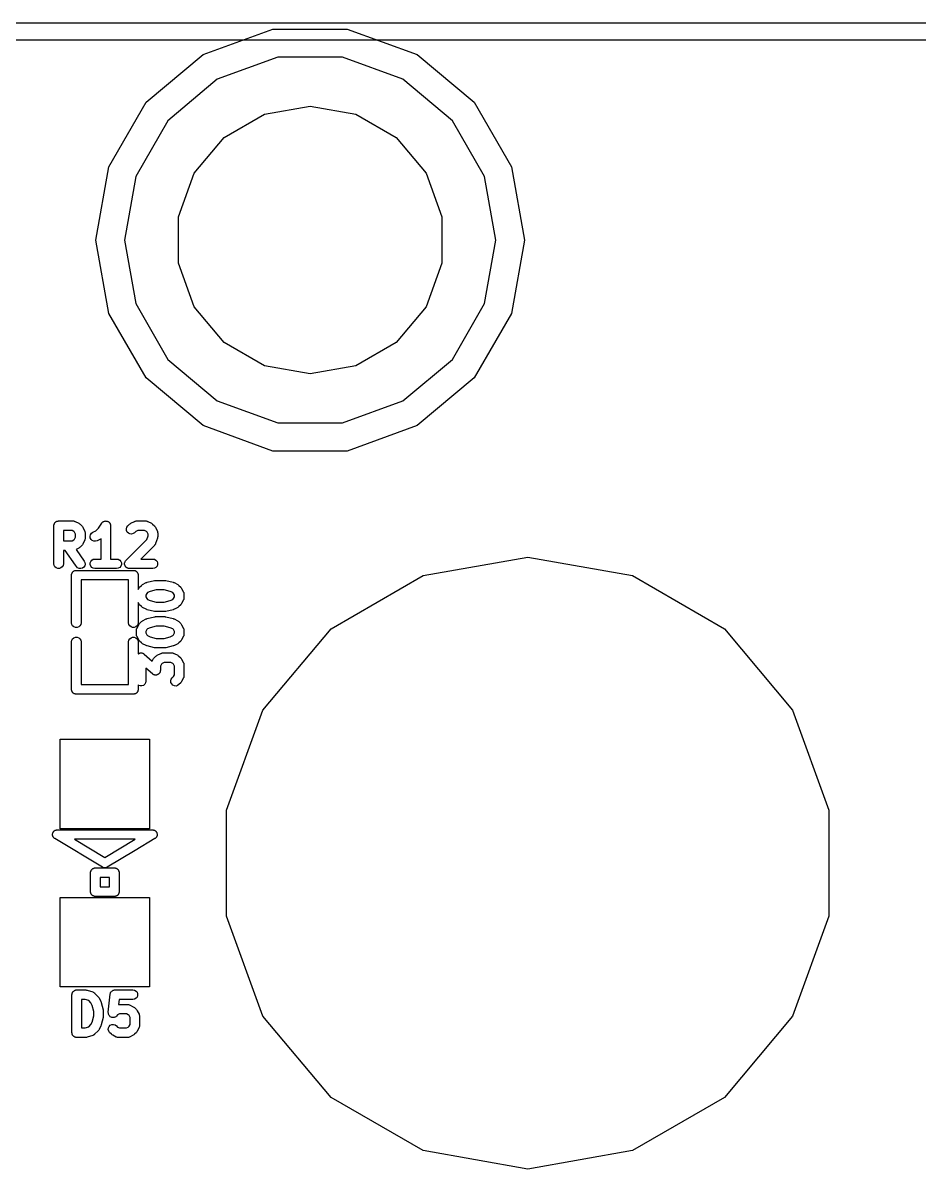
# Model space of a CAD drawing. Extents: x 51 to 137, y -158 to -25.
# Drawn here: x 62.93 to 74.89, y -40.57 to -25.29 of the extents above; entities that cross this region are included whole.
import ezdxf

# ---------------------------------------------------------------- set-up
doc = ezdxf.new("R2010")
doc.units = 0
doc.header["$MEASUREMENT"] = 0
doc.layers.add('BLACK', color=7, linetype='CONTINUOUS')

msp = doc.modelspace()

# ---------------------------------------------------------------- linework, layer by layer
at = {"layer": 'Black'}
for p, q in [((53.5813, -25.2857), (133.619, -25.2857)), ((65.3351, -25.7066), (66.2677, -25.3672)), ((66.2677, -25.3672), (67.2601, -25.3672)), ((67.2601, -25.3672), (68.1927, -25.7066)), ((133.609, -25.5143), (53.5863, -25.5143)), ((64.5749, -26.3445), (65.3351, -25.7066)), ((66.3339, -25.7424), (65.5256, -26.0366)), ((67.1939, -25.7424), (66.3339, -25.7424)), ((68.0022, -26.0366), (67.1939, -25.7424)), ((68.1927, -25.7066), (68.9529, -26.3445)), ((65.5256, -26.0366), (64.8668, -26.5894)), ((68.661, -26.5894), (68.0022, -26.0366)), ((64.0787, -27.204), (64.5749, -26.3445)), ((66.1535, -26.5041), (66.7639, -26.3965)), ((66.7639, -26.3965), (67.3743, -26.5041)), ((68.9529, -26.3445), (69.4491, -27.204)), ((64.8668, -26.5894), (64.4368, -27.3343)), ((65.6167, -26.8141), (66.1535, -26.5041)), ((67.3743, -26.5041), (67.9111, -26.8141)), ((69.091, -27.3343), (68.661, -26.5894)), ((65.2182, -27.2889), (65.6167, -26.8141)), ((67.9111, -26.8141), (68.3096, -27.2889)), ((63.9064, -28.1813), (64.0787, -27.204)), ((69.4491, -27.204), (69.6214, -28.1813)), ((64.4368, -27.3343), (64.2874, -28.1813)), ((65.0062, -27.8714), (65.2182, -27.2889)), ((68.3096, -27.2889), (68.5216, -27.8714)), ((69.2404, -28.1813), (69.091, -27.3343)), ((65.0062, -28.4912), (65.0062, -27.8714)), ((68.5216, -27.8714), (68.5216, -28.4912)), ((64.0787, -29.1586), (63.9064, -28.1813)), ((64.2874, -28.1813), (64.4368, -29.0283)), ((69.091, -29.0283), (69.2404, -28.1813)), ((69.6214, -28.1813), (69.4491, -29.1586)), ((65.2182, -29.0737), (65.0062, -28.4912)), ((68.5216, -28.4912), (68.3096, -29.0737)), ((64.4368, -29.0283), (64.8668, -29.7732)), ((68.661, -29.7732), (69.091, -29.0283)), ((64.5749, -30.0181), (64.0787, -29.1586)), ((65.6167, -29.5485), (65.2182, -29.0737)), ((68.3096, -29.0737), (67.9111, -29.5485)), ((69.4491, -29.1586), (69.2404, -29.5201)), ((66.1535, -29.8585), (65.6167, -29.5485)), ((67.9111, -29.5485), (67.3743, -29.8585)), ((69.2404, -29.5201), (68.9529, -30.0181)), ((64.8668, -29.7732), (65.5256, -30.326)), ((68.0022, -30.326), (68.661, -29.7732)), ((66.7639, -29.9661), (66.1535, -29.8585)), ((67.3743, -29.8585), (66.7639, -29.9661)), ((65.3351, -30.656), (64.5749, -30.0181)), ((68.9529, -30.0181), (68.1927, -30.656)), ((65.5256, -30.326), (66.3339, -30.6202)), ((67.1939, -30.6202), (68.0022, -30.326)), ((66.2677, -30.9954), (65.3351, -30.656)), ((66.3339, -30.6202), (67.1939, -30.6202)), ((68.1927, -30.656), (67.2601, -30.9954)), ((67.2601, -30.9954), (66.2677, -30.9954)), ((63.3646, -31.9456), (63.3681, -31.9414)), ((63.3681, -31.9414), (63.3729, -31.9386)), ((63.3729, -31.9386), (63.3772, -31.935)), ((63.3772, -31.935), (63.3824, -31.9331)), ((63.3824, -31.9331), (63.3872, -31.9303)), ((63.3872, -31.9303), (63.3927, -31.9294)), ((63.3927, -31.9294), (63.3979, -31.9275)), ((63.3979, -31.9275), (63.4035, -31.9275)), ((63.4035, -31.9275), (63.4089, -31.9265)), ((63.4089, -31.9265), (63.6025, -31.9265)), ((63.6025, -31.9265), (63.6061, -31.9271)), ((63.6061, -31.9271), (63.6097, -31.9269)), ((63.6097, -31.9269), (63.6169, -31.929)), ((63.6169, -31.929), (63.6242, -31.9303)), ((63.6242, -31.9303), (63.6274, -31.9322)), ((63.6274, -31.9322), (63.6309, -31.9332)), ((63.6309, -31.9332), (63.6792, -31.9574)), ((63.9951, -31.9443), (64.0003, -31.9388)), ((64.0003, -31.9388), (64.0034, -31.9373)), ((64.0034, -31.9373), (64.0061, -31.935)), ((64.0061, -31.935), (64.0133, -31.9324)), ((64.0133, -31.9324), (64.0201, -31.9291)), ((64.0201, -31.9291), (64.0236, -31.9287)), ((64.0236, -31.9287), (64.0269, -31.9275)), ((64.0269, -31.9275), (64.0344, -31.9275)), ((64.0344, -31.9275), (64.042, -31.9266)), ((64.042, -31.9266), (64.0454, -31.9275)), ((64.0454, -31.9275), (64.0489, -31.9275)), ((64.0489, -31.9275), (64.056, -31.9301)), ((64.056, -31.9301), (64.0634, -31.9319)), ((64.0634, -31.9319), (64.0663, -31.9338)), ((64.0663, -31.9338), (64.0696, -31.935)), ((64.0696, -31.935), (64.0755, -31.9399)), ((64.0755, -31.9399), (64.0818, -31.9441)), ((64.3724, -31.9574), (64.4207, -31.9332)), ((64.4207, -31.9332), (64.4242, -31.9322)), ((64.4242, -31.9322), (64.4274, -31.9303)), ((64.4274, -31.9303), (64.4347, -31.929)), ((64.4347, -31.929), (64.4419, -31.9269)), ((64.4419, -31.9269), (64.4455, -31.9271)), ((64.4455, -31.9271), (64.4491, -31.9265)), ((64.4491, -31.9265), (64.5701, -31.9265)), ((64.5701, -31.9265), (64.5737, -31.9271)), ((64.5737, -31.9271), (64.5773, -31.9269)), ((64.5773, -31.9269), (64.5845, -31.929)), ((64.5845, -31.929), (64.5918, -31.9303)), ((64.5918, -31.9303), (64.595, -31.9322)), ((64.595, -31.9322), (64.5985, -31.9332)), ((64.5985, -31.9332), (64.6469, -31.9574)), ((63.3454, -31.99), (63.3464, -31.9845)), ((63.3454, -32.498), (63.3454, -31.99)), ((63.3464, -31.979), (63.3483, -31.9738)), ((63.3464, -31.9845), (63.3464, -31.979)), ((63.3483, -31.9738), (63.3493, -31.9683)), ((63.3493, -31.9683), (63.352, -31.9635)), ((63.352, -31.9635), (63.3539, -31.9583)), ((63.3539, -31.9583), (63.3575, -31.954)), ((63.3575, -31.954), (63.3603, -31.9492)), ((63.3603, -31.9492), (63.3646, -31.9456)), ((63.4724, -32.0535), (63.4724, -32.1926)), ((63.5875, -32.0535), (63.4724, -32.0535)), ((63.6132, -32.0664), (63.5875, -32.0535)), ((63.6228, -32.076), (63.6132, -32.0664)), ((63.6357, -32.1018), (63.6228, -32.076)), ((63.6792, -31.9574), (63.6874, -31.9635)), ((63.6874, -31.9635), (63.6957, -31.9693)), ((63.6957, -31.9693), (63.7199, -31.9935)), ((63.7199, -31.9935), (63.7258, -32.0018)), ((63.7258, -32.0018), (63.7318, -32.01)), ((63.7318, -32.01), (63.756, -32.0584)), ((63.756, -32.0584), (63.7571, -32.0619)), ((63.7571, -32.0619), (63.7589, -32.0651)), ((63.7589, -32.0651), (63.7602, -32.0724)), ((63.7602, -32.0724), (63.7623, -32.0795)), ((63.7623, -32.0795), (63.7621, -32.0832)), ((63.7621, -32.0832), (63.7627, -32.0868)), ((63.7627, -32.0868), (63.7627, -32.1593)), ((63.8345, -32.1099), (63.8466, -32.0915)), ((63.8466, -32.0915), (63.8644, -32.0784)), ((63.8644, -32.0784), (63.9035, -32.0588)), ((63.9035, -32.0588), (63.9402, -32.0221)), ((63.9402, -32.0221), (63.9851, -31.9548)), ((63.9851, -31.9548), (63.9875, -31.9522)), ((63.9875, -31.9522), (63.9893, -31.9492)), ((63.9893, -31.9492), (63.9951, -31.9443)), ((64.0818, -31.9441), (64.0838, -31.9469)), ((64.0838, -31.9469), (64.0865, -31.9492)), ((64.0865, -31.9492), (64.0903, -31.9558)), ((64.0903, -31.9558), (64.0948, -31.9619)), ((64.0948, -31.9619), (64.0958, -31.9652)), ((64.0958, -31.9652), (64.0976, -31.9683)), ((64.0976, -31.9683), (64.0989, -31.9757)), ((64.0989, -31.9757), (64.101, -31.983)), ((64.101, -31.983), (64.1008, -31.9865)), ((64.1008, -31.9865), (64.1014, -31.99)), ((64.1014, -31.99), (64.1014, -32.4345)), ((64.3133, -32.0329), (64.319, -32.0116)), ((64.3152, -32.0548), (64.3133, -32.0329)), ((64.3245, -32.0748), (64.3152, -32.0548)), ((64.319, -32.0116), (64.3317, -31.9935)), ((64.3401, -32.0904), (64.3245, -32.0748)), ((64.3317, -31.9935), (64.3559, -31.9693)), ((64.3601, -32.0997), (64.3401, -32.0904)), ((64.3559, -31.9693), (64.3642, -31.9635)), ((64.3642, -31.9635), (64.3724, -31.9574)), ((64.4215, -32.0833), (64.4034, -32.0959)), ((64.4384, -32.0664), (64.4215, -32.0833)), ((64.4641, -32.0535), (64.4384, -32.0664)), ((64.5551, -32.0535), (64.4641, -32.0535)), ((64.5809, -32.0664), (64.5551, -32.0535)), ((64.5905, -32.076), (64.5809, -32.0664)), ((64.6033, -32.1018), (64.5905, -32.076)), ((64.6469, -31.9574), (64.655, -31.9635)), ((64.655, -31.9635), (64.6634, -31.9693)), ((64.6634, -31.9693), (64.6876, -31.9935)), ((64.6876, -31.9935), (64.6934, -32.0018)), ((64.6934, -32.0018), (64.6995, -32.01)), ((64.6995, -32.01), (64.7236, -32.0584)), ((64.7236, -32.0584), (64.7247, -32.0619)), ((64.7247, -32.0619), (64.7265, -32.0651)), ((64.7265, -32.0651), (64.7278, -32.0724)), ((64.7278, -32.0724), (64.7299, -32.0795)), ((64.7299, -32.0795), (64.7297, -32.0832)), ((64.7297, -32.0832), (64.7303, -32.0868)), ((64.7303, -32.0868), (64.7303, -32.1352)), ((63.4724, -32.1926), (63.5875, -32.1926)), ((63.5875, -32.1926), (63.6132, -32.1797)), ((63.6132, -32.1797), (63.6228, -32.1701)), ((63.6228, -32.1701), (63.6357, -32.1444)), ((63.6357, -32.1444), (63.6357, -32.1018)), ((63.7258, -32.2443), (63.7199, -32.2526)), ((63.7318, -32.2361), (63.7258, -32.2443)), ((63.756, -32.1877), (63.7318, -32.2361)), ((63.7571, -32.1842), (63.756, -32.1877)), ((63.7589, -32.1811), (63.7571, -32.1842)), ((63.7602, -32.1737), (63.7589, -32.1811)), ((63.7623, -32.1666), (63.7602, -32.1737)), ((63.7627, -32.1593), (63.7621, -32.1629)), ((63.7621, -32.1629), (63.7623, -32.1666)), ((63.8294, -32.1313), (63.8345, -32.1099)), ((63.8319, -32.1533), (63.8294, -32.1313)), ((63.8417, -32.173), (63.8319, -32.1533)), ((63.8578, -32.1881), (63.8417, -32.173)), ((63.878, -32.1969), (63.8578, -32.1881)), ((63.9, -32.1982), (63.878, -32.1969)), ((63.9211, -32.1919), (63.9, -32.1982)), ((63.9695, -32.1678), (63.9211, -32.1919)), ((63.9744, -32.1641), (63.9695, -32.1678)), ((63.9744, -32.4345), (63.9744, -32.1641)), ((64.3075, -32.4531), (64.5872, -32.1734)), ((64.3821, -32.1016), (64.3601, -32.0997)), ((64.4034, -32.0959), (64.3821, -32.1016)), ((64.5872, -32.1734), (64.6033, -32.1248)), ((64.6033, -32.1248), (64.6033, -32.1018)), ((64.6924, -32.2472), (64.6897, -32.2496)), ((64.6959, -32.2407), (64.6924, -32.2472)), ((64.7002, -32.2346), (64.6959, -32.2407)), ((64.7012, -32.231), (64.7002, -32.2346)), ((64.7029, -32.2278), (64.7012, -32.231)), ((64.7271, -32.1552), (64.7029, -32.2278)), ((64.7286, -32.1452), (64.7271, -32.1552)), ((64.7303, -32.1352), (64.7286, -32.1452)), ((63.4724, -32.3196), (63.4724, -32.498)), ((63.4968, -32.3196), (63.4724, -32.3196)), ((63.6357, -32.518), (63.4968, -32.3196)), ((63.6792, -32.2887), (63.6429, -32.3069)), ((63.6429, -32.3069), (63.7512, -32.4616)), ((63.6874, -32.2826), (63.6792, -32.2887)), ((63.6957, -32.2768), (63.6874, -32.2826)), ((63.7199, -32.2526), (63.6957, -32.2768)), ((64.6876, -32.2526), (64.5057, -32.4345)), ((64.6897, -32.2496), (64.6876, -32.2526)), ((63.3493, -32.5197), (63.3454, -32.498)), ((63.3603, -32.5388), (63.3493, -32.5197)), ((63.3772, -32.553), (63.3603, -32.5388)), ((63.3979, -32.5605), (63.3772, -32.553)), ((63.4407, -32.553), (63.42, -32.5605)), ((63.4576, -32.5388), (63.4407, -32.553)), ((63.4686, -32.5197), (63.4576, -32.5388)), ((63.4724, -32.498), (63.4686, -32.5197)), ((63.6472, -32.5344), (63.6357, -32.518)), ((63.6628, -32.55), (63.6472, -32.5344)), ((63.6828, -32.5593), (63.6628, -32.55)), ((63.7441, -32.5429), (63.7261, -32.5556)), ((63.7568, -32.5249), (63.7441, -32.5429)), ((63.7512, -32.4616), (63.7606, -32.4816)), ((63.7625, -32.5036), (63.7568, -32.5249)), ((63.7606, -32.4816), (63.7625, -32.5036)), ((63.8302, -32.487), (63.8378, -32.4663)), ((63.8302, -32.509), (63.8302, -32.487)), ((63.8378, -32.5298), (63.8302, -32.509)), ((63.8378, -32.4663), (63.8519, -32.4494)), ((63.8519, -32.5467), (63.8378, -32.5298)), ((63.8519, -32.4494), (63.871, -32.4383)), ((63.871, -32.5577), (63.8519, -32.5467)), ((63.871, -32.4383), (63.8928, -32.4345)), ((63.8928, -32.4345), (63.9744, -32.4345)), ((64.1014, -32.4345), (64.183, -32.4345)), ((64.183, -32.4345), (64.2048, -32.4383)), ((64.2048, -32.4383), (64.2239, -32.4494)), ((64.2239, -32.5467), (64.2048, -32.5577)), ((64.2239, -32.4494), (64.238, -32.4663)), ((64.238, -32.5298), (64.2239, -32.5467)), ((64.238, -32.4663), (64.2456, -32.487)), ((64.2456, -32.509), (64.238, -32.5298)), ((64.2456, -32.487), (64.2456, -32.509)), ((64.2891, -32.4925), (64.2898, -32.4898)), ((64.2898, -32.5007), (64.2891, -32.4925)), ((64.2898, -32.487), (64.2927, -32.4792)), ((64.2898, -32.4898), (64.2898, -32.487)), ((64.2898, -32.509), (64.2898, -32.5007)), ((64.2908, -32.5117), (64.2898, -32.509)), ((64.291, -32.5144), (64.2908, -32.5117)), ((64.2945, -32.522), (64.291, -32.5144)), ((64.2927, -32.4792), (64.2948, -32.4712)), ((64.2974, -32.5298), (64.2945, -32.522)), ((64.2948, -32.4712), (64.2964, -32.4689)), ((64.2964, -32.4689), (64.2974, -32.4663)), ((64.2974, -32.4663), (64.3027, -32.4599)), ((64.2992, -32.5319), (64.2974, -32.5298)), ((64.3004, -32.5344), (64.2992, -32.5319)), ((64.3062, -32.5403), (64.3004, -32.5344)), ((64.3027, -32.4599), (64.3075, -32.4531)), ((64.3116, -32.5467), (64.3062, -32.5403)), ((64.314, -32.5481), (64.3116, -32.5467)), ((64.3159, -32.55), (64.314, -32.5481)), ((64.3235, -32.5535), (64.3159, -32.55)), ((64.3307, -32.5577), (64.3235, -32.5535)), ((64.5057, -32.4345), (64.6668, -32.4345)), ((64.6668, -32.4345), (64.6886, -32.4383)), ((64.6886, -32.4383), (64.7077, -32.4494)), ((64.7077, -32.5467), (64.6886, -32.5577)), ((64.7077, -32.4494), (64.7218, -32.4663)), ((64.7218, -32.5298), (64.7077, -32.5467)), ((64.7218, -32.4663), (64.7294, -32.487)), ((64.7294, -32.509), (64.7218, -32.5298)), ((64.7294, -32.487), (64.7294, -32.509)), ((68.2718, -32.6561), (69.6671, -32.4101)), ((69.6671, -32.4101), (71.0624, -32.6561)), ((63.42, -32.5605), (63.3979, -32.5605)), ((63.5813, -32.6492), (63.5823, -32.6437)), ((63.5813, -33.2842), (63.5813, -32.6492)), ((63.5823, -32.6382), (63.5842, -32.633)), ((63.5823, -32.6437), (63.5823, -32.6382)), ((63.5842, -32.633), (63.5851, -32.6275)), ((63.5851, -32.6275), (63.5879, -32.6227)), ((63.5879, -32.6227), (63.5898, -32.6174)), ((63.5898, -32.6174), (63.5934, -32.6132)), ((63.5934, -32.6132), (63.5962, -32.6084)), ((63.5962, -32.6084), (63.6004, -32.6048)), ((63.6004, -32.6048), (63.604, -32.6006)), ((63.604, -32.6006), (63.6088, -32.5978)), ((63.6088, -32.5978), (63.613, -32.5942)), ((63.613, -32.5942), (63.6183, -32.5923)), ((63.6183, -32.5923), (63.6231, -32.5895)), ((63.6231, -32.5895), (63.6285, -32.5886)), ((63.6285, -32.5886), (63.6338, -32.5867)), ((63.6338, -32.5867), (63.6393, -32.5867)), ((63.6393, -32.5867), (63.6448, -32.5857)), ((63.6448, -32.5857), (64.4068, -32.5857)), ((63.7048, -32.5613), (63.6828, -32.5593)), ((63.7261, -32.5556), (63.7048, -32.5613)), ((63.8928, -32.5615), (63.871, -32.5577)), ((64.183, -32.5615), (63.8928, -32.5615)), ((64.2048, -32.5577), (64.183, -32.5615)), ((64.3334, -32.5582), (64.3307, -32.5577)), ((64.3359, -32.5593), (64.3334, -32.5582)), ((64.3442, -32.5601), (64.3359, -32.5593)), ((64.3524, -32.5615), (64.3442, -32.5601)), ((64.6668, -32.5615), (64.3524, -32.5615)), ((64.4068, -32.5857), (64.4123, -32.5867)), ((64.4123, -32.5867), (64.4178, -32.5867)), ((64.4178, -32.5867), (64.423, -32.5886)), ((64.423, -32.5886), (64.4285, -32.5895)), ((64.4285, -32.5895), (64.4333, -32.5923)), ((64.4333, -32.5923), (64.4385, -32.5942)), ((64.4385, -32.5942), (64.4428, -32.5978)), ((64.4428, -32.5978), (64.4476, -32.6006)), ((64.4476, -32.6006), (64.4512, -32.6048)), ((64.4512, -32.6048), (64.4554, -32.6084)), ((64.4554, -32.6084), (64.4582, -32.6132)), ((64.4582, -32.6132), (64.4618, -32.6174)), ((64.4618, -32.6174), (64.4637, -32.6227)), ((64.4637, -32.6227), (64.4665, -32.6275)), ((64.4665, -32.6275), (64.4674, -32.633)), ((64.4674, -32.633), (64.4693, -32.6382)), ((64.4693, -32.6382), (64.4693, -32.6437)), ((64.4693, -32.6437), (64.4703, -32.6492)), ((64.4703, -32.6492), (64.4703, -32.8398)), ((64.6886, -32.5577), (64.6668, -32.5615)), ((67.0448, -33.3645), (68.2718, -32.6561)), ((71.0624, -32.6561), (72.2894, -33.3645)), ((64.3433, -32.7127), (63.7083, -32.7127)), ((63.7083, -32.7127), (63.7083, -33.2842)), ((64.3433, -33.2842), (64.3433, -32.7127)), ((64.4703, -32.8398), (64.477, -32.8264)), ((64.477, -32.8264), (64.4831, -32.8183)), ((64.4831, -32.8183), (64.4889, -32.8099)), ((64.4889, -32.8099), (64.5131, -32.7857)), ((64.5131, -32.7857), (64.5214, -32.7799)), ((64.5214, -32.7799), (64.5296, -32.7738)), ((64.5296, -32.7738), (64.578, -32.7496)), ((64.578, -32.7496), (64.5846, -32.7477)), ((64.5846, -32.7477), (64.591, -32.7448)), ((64.591, -32.7448), (64.6877, -32.7206)), ((64.7109, -32.8457), (64.6285, -32.8664)), ((64.6877, -32.7206), (64.6955, -32.7201)), ((64.6955, -32.7201), (64.7031, -32.7187)), ((64.7031, -32.7187), (64.8241, -32.7187)), ((64.8163, -32.8457), (64.7109, -32.8457)), ((64.8987, -32.8664), (64.8163, -32.8457)), ((64.8241, -32.7187), (64.8317, -32.7201)), ((64.8317, -32.7201), (64.8395, -32.7206)), ((64.8395, -32.7206), (64.9362, -32.7448)), ((64.9362, -32.7448), (64.9426, -32.7477)), ((64.9426, -32.7477), (64.9492, -32.7496)), ((64.9492, -32.7496), (64.9976, -32.7738)), ((64.9976, -32.7738), (65.0058, -32.7799)), ((65.0058, -32.7799), (65.0141, -32.7857)), ((65.0141, -32.7857), (65.0383, -32.8099)), ((65.0383, -32.8099), (65.0442, -32.8182)), ((65.0442, -32.8182), (65.0502, -32.8264)), ((65.0502, -32.8264), (65.0744, -32.8748)), ((64.586, -32.8924), (64.5731, -32.9182)), ((64.5731, -32.9182), (64.5731, -32.9366)), ((64.5731, -32.9366), (64.586, -32.9623)), ((64.5956, -32.8828), (64.586, -32.8924)), ((64.586, -32.9623), (64.5956, -32.972)), ((64.6285, -32.8664), (64.5956, -32.8828)), ((64.5956, -32.972), (64.6285, -32.9884)), ((64.6285, -32.9884), (64.7109, -33.009)), ((64.7109, -33.009), (64.8163, -33.009)), ((64.8163, -33.009), (64.8987, -32.9884)), ((64.9316, -32.8828), (64.8987, -32.8664)), ((64.8987, -32.9884), (64.9316, -32.972)), ((64.9412, -32.8924), (64.9316, -32.8828)), ((64.9316, -32.972), (64.9412, -32.9623)), ((64.9541, -32.9182), (64.9412, -32.8924)), ((64.9412, -32.9623), (64.9541, -32.9366)), ((64.9541, -32.9366), (64.9541, -32.9182)), ((65.0744, -32.98), (65.0502, -33.0284)), ((65.0744, -32.8748), (65.0755, -32.8783)), ((65.0755, -32.9765), (65.0744, -32.98)), ((65.0755, -32.8783), (65.0773, -32.8815)), ((65.0773, -32.9733), (65.0755, -32.9765)), ((65.0773, -32.8815), (65.0786, -32.8888)), ((65.0786, -32.966), (65.0773, -32.9733)), ((65.0786, -32.8888), (65.0807, -32.8959)), ((65.0807, -32.9588), (65.0786, -32.966)), ((65.0807, -32.8959), (65.0805, -32.8996)), ((65.0805, -32.8996), (65.0811, -32.9032)), ((65.0811, -32.9516), (65.0805, -32.9552)), ((65.0805, -32.9552), (65.0807, -32.9588)), ((65.0811, -32.9032), (65.0811, -32.9516)), ((64.477, -33.0284), (64.4703, -33.015)), ((64.4703, -33.015), (64.4703, -33.2842)), ((64.4831, -33.0365), (64.477, -33.0284)), ((64.4889, -33.0449), (64.4831, -33.0365)), ((64.5131, -33.0691), (64.4889, -33.0449)), ((64.5214, -33.0749), (64.5131, -33.0691)), ((64.5296, -33.0809), (64.5214, -33.0749)), ((64.578, -33.1051), (64.5296, -33.0809)), ((64.5846, -33.1071), (64.578, -33.1051)), ((64.591, -33.1099), (64.5846, -33.1071)), ((64.6877, -33.1341), (64.591, -33.1099)), ((64.6955, -33.1347), (64.6877, -33.1341)), ((64.7031, -33.136), (64.6955, -33.1347)), ((64.8241, -33.136), (64.7031, -33.136)), ((64.8317, -33.1347), (64.8241, -33.136)), ((64.8395, -33.1341), (64.8317, -33.1347)), ((64.9362, -33.1099), (64.8395, -33.1341)), ((64.9426, -33.1071), (64.9362, -33.1099)), ((64.9492, -33.1051), (64.9426, -33.1071)), ((64.9541, -33.1027), (64.9492, -33.1051)), ((64.9976, -33.0809), (64.9541, -33.1027)), ((65.0058, -33.0749), (64.9976, -33.0809)), ((65.0141, -33.0691), (65.0058, -33.0749)), ((65.0383, -33.0449), (65.0141, -33.0691)), ((65.0441, -33.0365), (65.0383, -33.0449)), ((65.0502, -33.0284), (65.0441, -33.0365)), ((63.5851, -33.3059), (63.5813, -33.2842)), ((63.5962, -33.325), (63.5851, -33.3059)), ((63.7045, -33.3059), (63.6934, -33.325)), ((63.7083, -33.2842), (63.7045, -33.3059)), ((64.3471, -33.3059), (64.3433, -33.2842)), ((64.3582, -33.325), (64.3471, -33.3059)), ((64.4528, -33.3586), (64.477, -33.3102)), ((64.4665, -33.3059), (64.4554, -33.325)), ((64.4703, -33.2842), (64.4665, -33.3059)), ((64.477, -33.3102), (64.4831, -33.3021)), ((64.4831, -33.3021), (64.4889, -33.2937)), ((64.4889, -33.2937), (64.5131, -33.2695)), ((64.5131, -33.2695), (64.5214, -33.2637)), ((64.5214, -33.2637), (64.5296, -33.2576)), ((64.5296, -33.2576), (64.578, -33.2335)), ((64.578, -33.2335), (64.5846, -33.2315)), ((64.5846, -33.2315), (64.591, -33.2286)), ((64.591, -33.2286), (64.6877, -33.2045)), ((64.6877, -33.2045), (64.6955, -33.2039)), ((64.6955, -33.2039), (64.7031, -33.2026)), ((64.7031, -33.2026), (64.8241, -33.2026)), ((64.8241, -33.2026), (64.8317, -33.2039)), ((64.8317, -33.2039), (64.8395, -33.2045)), ((64.8395, -33.2045), (64.9362, -33.2286)), ((64.9362, -33.2286), (64.9426, -33.2315)), ((64.9426, -33.2315), (64.9492, -33.2335)), ((64.9492, -33.2335), (64.9976, -33.2576)), ((64.9976, -33.2576), (65.0058, -33.2637)), ((65.0058, -33.2637), (65.0141, -33.2695)), ((65.0141, -33.2695), (65.0383, -33.2937)), ((65.0383, -33.2937), (65.0442, -33.3021)), ((65.0442, -33.3021), (65.0502, -33.3102)), ((65.0502, -33.3102), (65.0744, -33.3586)), ((63.613, -33.3392), (63.5962, -33.325)), ((63.6338, -33.3467), (63.613, -33.3392)), ((63.6558, -33.3467), (63.6338, -33.3467)), ((63.6765, -33.3392), (63.6558, -33.3467)), ((63.6934, -33.325), (63.6765, -33.3392)), ((64.3751, -33.3392), (64.3582, -33.325)), ((64.3958, -33.3467), (64.3751, -33.3392)), ((64.4178, -33.3467), (64.3958, -33.3467)), ((64.4385, -33.3392), (64.4178, -33.3467)), ((64.4554, -33.325), (64.4385, -33.3392)), ((64.4461, -33.387), (64.4467, -33.3834)), ((64.4461, -33.4354), (64.4461, -33.387)), ((64.4467, -33.439), (64.4461, -33.4354)), ((64.4465, -33.3798), (64.4486, -33.3726)), ((64.4467, -33.3834), (64.4465, -33.3798)), ((64.4465, -33.4427), (64.4467, -33.439)), ((64.4486, -33.4498), (64.4465, -33.4427)), ((64.4486, -33.3726), (64.4499, -33.3653)), ((64.4499, -33.4571), (64.4486, -33.4498)), ((64.4499, -33.3653), (64.4518, -33.3621)), ((64.4518, -33.4603), (64.4499, -33.4571)), ((64.4518, -33.3621), (64.4528, -33.3586)), ((64.4528, -33.4638), (64.4518, -33.4603)), ((64.477, -33.5122), (64.4528, -33.4638)), ((64.586, -33.3762), (64.5731, -33.402)), ((64.5731, -33.402), (64.5731, -33.4204)), ((64.5731, -33.4204), (64.586, -33.4462)), ((64.5956, -33.3666), (64.586, -33.3762)), ((64.586, -33.4462), (64.5956, -33.4558)), ((64.6285, -33.3502), (64.5956, -33.3666)), ((64.5956, -33.4558), (64.6285, -33.4722)), ((64.7109, -33.3296), (64.6285, -33.3502)), ((64.8163, -33.3296), (64.7109, -33.3296)), ((64.8987, -33.3502), (64.8163, -33.3296)), ((64.9316, -33.3666), (64.8987, -33.3502)), ((64.8987, -33.4722), (64.9316, -33.4558)), ((64.9412, -33.3762), (64.9316, -33.3666)), ((64.9316, -33.4558), (64.9412, -33.4462)), ((64.9541, -33.402), (64.9412, -33.3762)), ((64.9412, -33.4462), (64.9541, -33.4204)), ((64.9541, -33.4204), (64.9541, -33.402)), ((65.0744, -33.4638), (65.0502, -33.5122)), ((65.0744, -33.3586), (65.0755, -33.3621)), ((65.0755, -33.4603), (65.0744, -33.4638)), ((65.0755, -33.3621), (65.0773, -33.3653)), ((65.0773, -33.4571), (65.0755, -33.4603)), ((65.0773, -33.3653), (65.0786, -33.3726)), ((65.0786, -33.4498), (65.0773, -33.4571)), ((65.0786, -33.3726), (65.0807, -33.3798)), ((65.0807, -33.4427), (65.0786, -33.4498)), ((65.0807, -33.3798), (65.0805, -33.3834)), ((65.0805, -33.3834), (65.0811, -33.387)), ((65.0811, -33.4354), (65.0805, -33.439)), ((65.0805, -33.439), (65.0807, -33.4427)), ((65.0811, -33.387), (65.0811, -33.4354)), ((66.1341, -34.4498), (67.0448, -33.3645)), ((72.2894, -33.3645), (73.2001, -34.4498)), ((63.5813, -33.5382), (63.5851, -33.5165)), ((63.5813, -34.1732), (63.5813, -33.5382)), ((63.5851, -33.5165), (63.5962, -33.4974)), ((63.5962, -33.4974), (63.613, -33.4832)), ((63.613, -33.4832), (63.6338, -33.4757)), ((63.6338, -33.4757), (63.6558, -33.4757)), ((63.6558, -33.4757), (63.6765, -33.4832)), ((63.6765, -33.4832), (63.6934, -33.4974)), ((63.6934, -33.4974), (63.7045, -33.5165)), ((63.7045, -33.5165), (63.7083, -33.5382)), ((63.7083, -33.5382), (63.7083, -34.1097)), ((64.3433, -33.5382), (64.3471, -33.5165)), ((64.3433, -34.1097), (64.3433, -33.5382)), ((64.3471, -33.5165), (64.3582, -33.4974)), ((64.3582, -33.4974), (64.3751, -33.4832)), ((64.3751, -33.4832), (64.3958, -33.4757)), ((64.3958, -33.4757), (64.4178, -33.4757)), ((64.4178, -33.4757), (64.4385, -33.4832)), ((64.4385, -33.4832), (64.4554, -33.4974)), ((64.4554, -33.4974), (64.4665, -33.5165)), ((64.4665, -33.5165), (64.4703, -33.5382)), ((64.4703, -33.5382), (64.4703, -33.7001)), ((64.4831, -33.5203), (64.477, -33.5122)), ((64.4889, -33.5287), (64.4831, -33.5203)), ((64.5131, -33.5529), (64.4889, -33.5287)), ((64.5214, -33.5587), (64.5131, -33.5529)), ((64.5296, -33.5648), (64.5214, -33.5587)), ((64.578, -33.5889), (64.5296, -33.5648)), ((64.5846, -33.5909), (64.578, -33.5889)), ((64.591, -33.5938), (64.5846, -33.5909)), ((64.6877, -33.6179), (64.591, -33.5938)), ((64.6285, -33.4722), (64.7109, -33.4928)), ((64.6955, -33.6185), (64.6877, -33.6179)), ((64.7031, -33.6198), (64.6955, -33.6185)), ((64.8241, -33.6198), (64.7031, -33.6198)), ((64.7109, -33.4928), (64.8163, -33.4928)), ((64.8163, -33.4928), (64.8987, -33.4722)), ((64.8317, -33.6185), (64.8241, -33.6198)), ((64.8395, -33.6179), (64.8317, -33.6185)), ((64.9362, -33.5938), (64.8395, -33.6179)), ((64.9426, -33.5909), (64.9362, -33.5938)), ((64.9492, -33.5889), (64.9426, -33.5909)), ((64.9541, -33.5865), (64.9492, -33.5889)), ((64.9976, -33.5648), (64.9541, -33.5865)), ((65.0058, -33.5587), (64.9976, -33.5648)), ((65.0141, -33.5529), (65.0058, -33.5587)), ((65.0383, -33.5287), (65.0141, -33.5529)), ((65.0441, -33.5204), (65.0383, -33.5287)), ((65.0502, -33.5122), (65.0441, -33.5204)), ((64.4703, -33.7001), (64.4741, -33.698)), ((64.4741, -33.698), (64.4779, -33.6949)), ((64.4779, -33.6949), (64.4837, -33.6928)), ((64.4837, -33.6928), (64.4891, -33.6898)), ((64.4891, -33.6898), (64.494, -33.689)), ((64.494, -33.689), (64.4986, -33.6873)), ((64.4986, -33.6873), (64.5048, -33.6873)), ((64.5048, -33.6873), (64.5109, -33.6864)), ((64.5109, -33.6864), (64.5157, -33.6873)), ((64.5157, -33.6873), (64.5206, -33.6873)), ((64.5206, -33.6873), (64.5265, -33.6895)), ((64.5265, -33.6895), (64.5326, -33.6907)), ((64.5326, -33.6907), (64.5368, -33.6932)), ((64.5368, -33.6932), (64.5414, -33.6949)), ((64.5414, -33.6949), (64.5461, -33.6989)), ((64.5461, -33.6989), (64.5514, -33.7021)), ((64.5514, -33.7021), (64.6579, -33.7952)), ((64.6579, -33.7952), (64.6705, -33.7698)), ((64.6705, -33.7698), (64.6766, -33.7617)), ((64.6766, -33.7617), (64.6824, -33.7533)), ((64.6824, -33.7533), (64.7066, -33.7292)), ((64.7066, -33.7292), (64.7149, -33.7233)), ((64.7149, -33.7233), (64.7231, -33.7173)), ((64.7231, -33.7173), (64.7715, -33.6931)), ((64.7715, -33.6931), (64.775, -33.692)), ((64.775, -33.692), (64.7782, -33.6902)), ((64.7782, -33.6902), (64.7855, -33.6889)), ((64.7855, -33.6889), (64.7926, -33.6868)), ((64.7926, -33.6868), (64.7963, -33.687)), ((64.7963, -33.687), (64.7999, -33.6864)), ((64.7999, -33.6864), (64.9208, -33.6864)), ((64.9208, -33.6864), (64.9245, -33.687)), ((64.9245, -33.687), (64.9281, -33.6868)), ((64.9281, -33.6868), (64.9352, -33.6889)), ((64.9352, -33.6889), (64.9426, -33.6902)), ((64.9426, -33.6902), (64.9457, -33.692)), ((64.9457, -33.692), (64.9492, -33.6931)), ((64.9492, -33.6931), (64.9976, -33.7173)), ((64.9976, -33.7173), (65.0058, -33.7233)), ((65.0058, -33.7233), (65.0141, -33.7292)), ((65.0141, -33.7292), (65.0383, -33.7533)), ((65.0383, -33.7533), (65.0441, -33.7617)), ((65.0441, -33.7617), (65.0502, -33.7698)), ((65.0502, -33.7698), (65.0744, -33.8182)), ((64.6613, -33.967), (64.5731, -33.8898)), ((64.5731, -33.8898), (64.5731, -34.0643)), ((64.7656, -33.9253), (64.7654, -33.9315)), ((64.7666, -33.9192), (64.7656, -33.9253)), ((64.7795, -33.8359), (64.7666, -33.8616)), ((64.7666, -33.8616), (64.7666, -33.9192)), ((64.7891, -33.8262), (64.7795, -33.8359)), ((64.8149, -33.8134), (64.7891, -33.8262)), ((64.9059, -33.8134), (64.8149, -33.8134)), ((64.9316, -33.8262), (64.9059, -33.8134)), ((64.9412, -33.8359), (64.9316, -33.8262)), ((64.9541, -33.8616), (64.9412, -33.8359)), ((64.9541, -33.9768), (64.9541, -33.8616)), ((65.0744, -33.8182), (65.0755, -33.8217)), ((65.0755, -33.8217), (65.0773, -33.8249)), ((65.0773, -33.8249), (65.0786, -33.8322)), ((65.0786, -33.8322), (65.0807, -33.8394)), ((65.0807, -33.8394), (65.0805, -33.843)), ((65.0805, -33.843), (65.0811, -33.8466)), ((65.0811, -33.8466), (65.0811, -33.9918)), ((64.5731, -34.0643), (64.5693, -34.0861)), ((64.6666, -33.9702), (64.6613, -33.967)), ((64.6714, -33.9742), (64.6666, -33.9702)), ((64.676, -33.9759), (64.6714, -33.9742)), ((64.6802, -33.9784), (64.676, -33.9759)), ((64.6863, -33.9796), (64.6802, -33.9784)), ((64.6921, -33.9817), (64.6863, -33.9796)), ((64.697, -33.9817), (64.6921, -33.9817)), ((64.7018, -33.9827), (64.697, -33.9817)), ((64.708, -33.9817), (64.7018, -33.9827)), ((64.7142, -33.9817), (64.708, -33.9817)), ((64.7188, -33.9801), (64.7142, -33.9817)), ((64.7236, -33.9793), (64.7188, -33.9801)), ((64.729, -33.9763), (64.7236, -33.9793)), ((64.7349, -33.9742), (64.729, -33.9763)), ((64.7386, -33.971), (64.7349, -33.9742)), ((64.7429, -33.9687), (64.7386, -33.971)), ((64.747, -33.964), (64.7429, -33.9687)), ((64.7518, -33.96), (64.747, -33.964)), ((64.7542, -33.9558), (64.7518, -33.96)), ((64.7575, -33.9521), (64.7542, -33.9558)), ((64.7597, -33.9463), (64.7575, -33.9521)), ((64.7628, -33.9409), (64.7597, -33.9463)), ((64.7637, -33.9361), (64.7628, -33.9409)), ((64.7654, -33.9315), (64.7637, -33.9361)), ((64.906, -34.0588), (64.9117, -34.0375)), ((64.9079, -34.0808), (64.906, -34.0588)), ((64.9172, -34.1008), (64.9079, -34.0808)), ((64.9117, -34.0375), (64.9243, -34.0194)), ((64.9243, -34.0194), (64.9412, -34.0025)), ((64.9412, -34.0025), (64.9541, -33.9768)), ((65.0442, -34.0767), (65.0383, -34.0851)), ((65.0502, -34.0686), (65.0442, -34.0767)), ((65.0744, -34.0202), (65.0502, -34.0686)), ((65.0755, -34.0167), (65.0744, -34.0202)), ((65.0773, -34.0135), (65.0755, -34.0167)), ((65.0786, -34.0062), (65.0773, -34.0135)), ((65.0807, -33.999), (65.0786, -34.0062)), ((65.0811, -33.9918), (65.0805, -33.9954)), ((65.0805, -33.9954), (65.0807, -33.999)), ((63.5823, -34.1787), (63.5813, -34.1732)), ((63.5823, -34.1842), (63.5823, -34.1787)), ((63.5842, -34.1894), (63.5823, -34.1842)), ((63.5851, -34.1949), (63.5842, -34.1894)), ((63.5879, -34.1997), (63.5851, -34.1949)), ((63.5898, -34.2049), (63.5879, -34.1997)), ((63.5934, -34.2092), (63.5898, -34.2049)), ((63.5962, -34.214), (63.5934, -34.2092)), ((63.6004, -34.2176), (63.5962, -34.214)), ((63.604, -34.2218), (63.6004, -34.2176)), ((63.6088, -34.2246), (63.604, -34.2218)), ((63.613, -34.2282), (63.6088, -34.2246)), ((63.6183, -34.2301), (63.613, -34.2282)), ((63.6231, -34.2329), (63.6183, -34.2301)), ((63.6285, -34.2338), (63.6231, -34.2329)), ((63.6338, -34.2357), (63.6285, -34.2338)), ((63.7083, -34.1097), (64.3433, -34.1097)), ((64.423, -34.2338), (64.4178, -34.2357)), ((64.4285, -34.2329), (64.423, -34.2338)), ((64.4333, -34.2301), (64.4285, -34.2329)), ((64.4385, -34.2282), (64.4333, -34.2301)), ((64.4428, -34.2246), (64.4385, -34.2282)), ((64.4476, -34.2218), (64.4428, -34.2246)), ((64.4512, -34.2176), (64.4476, -34.2218)), ((64.4554, -34.214), (64.4512, -34.2176)), ((64.4582, -34.2092), (64.4554, -34.214)), ((64.4618, -34.2049), (64.4582, -34.2092)), ((64.4637, -34.1997), (64.4618, -34.2049)), ((64.4665, -34.1949), (64.4637, -34.1997)), ((64.4674, -34.1894), (64.4665, -34.1949)), ((64.4693, -34.1842), (64.4674, -34.1894)), ((64.4703, -34.1732), (64.4693, -34.1787)), ((64.4693, -34.1787), (64.4693, -34.1842)), ((64.4779, -34.1193), (64.4703, -34.113)), ((64.4703, -34.113), (64.4703, -34.1732)), ((64.4986, -34.1269), (64.4779, -34.1193)), ((64.5206, -34.1269), (64.4986, -34.1269)), ((64.5414, -34.1193), (64.5206, -34.1269)), ((64.5583, -34.1052), (64.5414, -34.1193)), ((64.5693, -34.0861), (64.5583, -34.1052)), ((64.9328, -34.1164), (64.9172, -34.1008)), ((64.9528, -34.1257), (64.9328, -34.1164)), ((64.9748, -34.1276), (64.9528, -34.1257)), ((64.9961, -34.1219), (64.9748, -34.1276)), ((65.0141, -34.1092), (64.9961, -34.1219)), ((65.0383, -34.0851), (65.0141, -34.1092)), ((63.6393, -34.2357), (63.6338, -34.2357)), ((63.6448, -34.2367), (63.6393, -34.2357)), ((64.4068, -34.2367), (63.6448, -34.2367)), ((64.4123, -34.2357), (64.4068, -34.2367)), ((64.4178, -34.2357), (64.4123, -34.2357)), ((65.6496, -35.7812), (66.1341, -34.4498)), ((73.2001, -34.4498), (73.6846, -35.7812)), ((63.4289, -36.0324), (63.4289, -34.8386)), ((63.4289, -34.8386), (64.6227, -34.8386)), ((64.6227, -34.8386), (64.6227, -36.0324)), ((65.6496, -37.198), (65.6496, -35.7812)), ((73.6846, -35.7812), (73.6846, -37.198)), ((63.3397, -36.0722), (63.3428, -36.067)), ((63.3428, -36.067), (63.3468, -36.0638)), ((63.3468, -36.0638), (63.35, -36.06)), ((63.35, -36.06), (63.3552, -36.0569)), ((63.3552, -36.0569), (63.36, -36.0531)), ((63.36, -36.0531), (63.3647, -36.0514)), ((63.3647, -36.0514), (63.3691, -36.0489)), ((63.3691, -36.0489), (63.3751, -36.0479)), ((63.3751, -36.0479), (63.3808, -36.0459)), ((63.3808, -36.0459), (63.3859, -36.046)), ((63.3859, -36.046), (63.3908, -36.0451)), ((63.3908, -36.0451), (64.6608, -36.0451)), ((64.6227, -36.0324), (63.4289, -36.0324)), ((64.6608, -36.0451), (64.6657, -36.046)), ((64.6657, -36.046), (64.6708, -36.0459)), ((64.6708, -36.0459), (64.6765, -36.0479)), ((64.6765, -36.0479), (64.6825, -36.0489)), ((64.6825, -36.0489), (64.6869, -36.0514)), ((64.6869, -36.0514), (64.6916, -36.0531)), ((64.6916, -36.0531), (64.6963, -36.0569)), ((64.6963, -36.0569), (64.7016, -36.06)), ((64.7016, -36.06), (64.7048, -36.0638)), ((64.7048, -36.0638), (64.7087, -36.067)), ((64.7087, -36.067), (64.7119, -36.0722)), ((63.3273, -36.1075), (63.3283, -36.1026)), ((63.3283, -36.1135), (63.3273, -36.1075)), ((63.3283, -36.0976), (63.3303, -36.0919)), ((63.3283, -36.1026), (63.3283, -36.0976)), ((63.3283, -36.1196), (63.3283, -36.1135)), ((63.33, -36.1243), (63.3283, -36.1196)), ((63.3308, -36.1293), (63.33, -36.1243)), ((63.3303, -36.0919), (63.3315, -36.0859)), ((63.3337, -36.1346), (63.3308, -36.1293)), ((63.3315, -36.0859), (63.3341, -36.0816)), ((63.3358, -36.1403), (63.3337, -36.1346)), ((63.3341, -36.0816), (63.3358, -36.0769)), ((63.3358, -36.0769), (63.3397, -36.0722)), ((63.339, -36.1442), (63.3358, -36.1403)), ((63.3415, -36.1486), (63.339, -36.1442)), ((63.3461, -36.1526), (63.3415, -36.1486)), ((63.35, -36.1572), (63.3461, -36.1526)), ((63.3543, -36.1598), (63.35, -36.1572)), ((63.3581, -36.1631), (63.3543, -36.1598)), ((63.9931, -36.5441), (63.3581, -36.1631)), ((64.4315, -36.1721), (63.6201, -36.1721)), ((63.6201, -36.1721), (64.0258, -36.4155)), ((64.0258, -36.4155), (64.4315, -36.1721)), ((64.6935, -36.1631), (64.4315, -36.3202)), ((64.6973, -36.1598), (64.6935, -36.1631)), ((64.7016, -36.1572), (64.6973, -36.1598)), ((64.7055, -36.1526), (64.7016, -36.1572)), ((64.7101, -36.1486), (64.7055, -36.1526)), ((64.7126, -36.1442), (64.7101, -36.1486)), ((64.7119, -36.0722), (64.7158, -36.0769)), ((64.7158, -36.1403), (64.7126, -36.1442)), ((64.7158, -36.0769), (64.7175, -36.0816)), ((64.7179, -36.1346), (64.7158, -36.1403)), ((64.7175, -36.0816), (64.7201, -36.0859)), ((64.7208, -36.1293), (64.7179, -36.1346)), ((64.7201, -36.0859), (64.7213, -36.0919)), ((64.7216, -36.1243), (64.7208, -36.1293)), ((64.7213, -36.0919), (64.7233, -36.0976)), ((64.7233, -36.1196), (64.7216, -36.1243)), ((64.7233, -36.0976), (64.7233, -36.1026)), ((64.7233, -36.1026), (64.7243, -36.1075)), ((64.7243, -36.1075), (64.7233, -36.1135)), ((64.7233, -36.1135), (64.7233, -36.1196)), ((64.4315, -36.3202), (64.0585, -36.5441)), ((63.8353, -36.6166), (63.8363, -36.6111)), ((63.8353, -36.8706), (63.8353, -36.6166)), ((63.8363, -36.6056), (63.8382, -36.6003)), ((63.8363, -36.6111), (63.8363, -36.6056)), ((63.8382, -36.6003), (63.8391, -36.5949)), ((63.8391, -36.5949), (63.8419, -36.5901)), ((63.8419, -36.5901), (63.8438, -36.5848)), ((63.8438, -36.5848), (63.8474, -36.5806)), ((63.8474, -36.5806), (63.8502, -36.5758)), ((63.8502, -36.5758), (63.8544, -36.5722)), ((63.8544, -36.5722), (63.858, -36.568)), ((63.858, -36.568), (63.8628, -36.5652)), ((63.8628, -36.5652), (63.867, -36.5616)), ((63.867, -36.5616), (63.8723, -36.5597)), ((63.8723, -36.5597), (63.8771, -36.5569)), ((63.8771, -36.5569), (63.8825, -36.556)), ((63.8825, -36.556), (63.8878, -36.5541)), ((63.8878, -36.5541), (63.8933, -36.5541)), ((63.8933, -36.5541), (63.8988, -36.5531)), ((63.8988, -36.5531), (64.1528, -36.5531)), ((64.0893, -36.6801), (63.9623, -36.6801)), ((63.9623, -36.6801), (63.9623, -36.8071)), ((63.9941, -36.5444), (63.9931, -36.5441)), ((63.995, -36.5451), (63.9941, -36.5444)), ((64.0044, -36.5484), (63.995, -36.5451)), ((64.0137, -36.5519), (64.0044, -36.5484)), ((64.0148, -36.552), (64.0137, -36.5519)), ((64.0158, -36.5523), (64.0148, -36.552)), ((64.0258, -36.5521), (64.0158, -36.5523)), ((64.0358, -36.5523), (64.0258, -36.5521)), ((64.0368, -36.552), (64.0358, -36.5523)), ((64.0379, -36.5519), (64.0368, -36.552)), ((64.0472, -36.5484), (64.0379, -36.5519)), ((64.0566, -36.5451), (64.0472, -36.5484)), ((64.0575, -36.5444), (64.0566, -36.5451)), ((64.0585, -36.5441), (64.0575, -36.5444)), ((64.0893, -36.8071), (64.0893, -36.6801)), ((64.1528, -36.5531), (64.1583, -36.5541)), ((64.1583, -36.5541), (64.1638, -36.5541)), ((64.1638, -36.5541), (64.169, -36.556)), ((64.169, -36.556), (64.1745, -36.5569)), ((64.1745, -36.5569), (64.1793, -36.5597)), ((64.1793, -36.5597), (64.1846, -36.5616)), ((64.1846, -36.5616), (64.1888, -36.5652)), ((64.1888, -36.5652), (64.1936, -36.568)), ((64.1936, -36.568), (64.1972, -36.5722)), ((64.1972, -36.5722), (64.2014, -36.5758)), ((64.2014, -36.5758), (64.2042, -36.5806)), ((64.2042, -36.5806), (64.2078, -36.5848)), ((64.2078, -36.5848), (64.2097, -36.5901)), ((64.2097, -36.5901), (64.2125, -36.5949)), ((64.2125, -36.5949), (64.2134, -36.6003)), ((64.2134, -36.6003), (64.2153, -36.6056)), ((64.2153, -36.6056), (64.2153, -36.6111)), ((64.2153, -36.6111), (64.2163, -36.6166)), ((64.2163, -36.6166), (64.2163, -36.8706)), ((63.9623, -36.8071), (64.0893, -36.8071)), ((63.4289, -38.1406), (63.4289, -36.9468)), ((63.4289, -36.9468), (64.6227, -36.9468)), ((63.8363, -36.8761), (63.8353, -36.8706)), ((63.8363, -36.8816), (63.8363, -36.8761)), ((63.8382, -36.8868), (63.8363, -36.8816)), ((63.8391, -36.8923), (63.8382, -36.8868)), ((63.8419, -36.8971), (63.8391, -36.8923)), ((63.8438, -36.9023), (63.8419, -36.8971)), ((63.8474, -36.9066), (63.8438, -36.9023)), ((63.8502, -36.9114), (63.8474, -36.9066)), ((63.8544, -36.915), (63.8502, -36.9114)), ((63.858, -36.9192), (63.8544, -36.915)), ((63.8628, -36.922), (63.858, -36.9192)), ((63.867, -36.9256), (63.8628, -36.922)), ((63.8723, -36.9275), (63.867, -36.9256)), ((63.8771, -36.9303), (63.8723, -36.9275)), ((63.8825, -36.9312), (63.8771, -36.9303)), ((63.8878, -36.9331), (63.8825, -36.9312)), ((63.8933, -36.9331), (63.8878, -36.9331)), ((63.8988, -36.9341), (63.8933, -36.9331)), ((64.1528, -36.9341), (63.8988, -36.9341)), ((64.1583, -36.9331), (64.1528, -36.9341)), ((64.1638, -36.9331), (64.1583, -36.9331)), ((64.169, -36.9312), (64.1638, -36.9331)), ((64.1745, -36.9303), (64.169, -36.9312)), ((64.1793, -36.9275), (64.1745, -36.9303)), ((64.1846, -36.9256), (64.1793, -36.9275)), ((64.1888, -36.922), (64.1846, -36.9256)), ((64.1936, -36.9192), (64.1888, -36.922)), ((64.1972, -36.915), (64.1936, -36.9192)), ((64.2014, -36.9114), (64.1972, -36.915)), ((64.2042, -36.9066), (64.2014, -36.9114)), ((64.2078, -36.9023), (64.2042, -36.9066)), ((64.2097, -36.8971), (64.2078, -36.9023)), ((64.2125, -36.8923), (64.2097, -36.8971)), ((64.2134, -36.8868), (64.2125, -36.8923)), ((64.2153, -36.8816), (64.2134, -36.8868)), ((64.2163, -36.8706), (64.2153, -36.8761)), ((64.2153, -36.8761), (64.2153, -36.8816)), ((64.6227, -36.9468), (64.6227, -38.1406)), ((66.1341, -38.5294), (65.6496, -37.198)), ((73.6846, -37.198), (73.2001, -38.5294)), ((64.6227, -38.1406), (63.4289, -38.1406)), ((63.5959, -38.2117), (63.5994, -38.2074)), ((63.5994, -38.2074), (63.6022, -38.2026)), ((63.6022, -38.2026), (63.6065, -38.199)), ((63.6065, -38.199), (63.61, -38.1948)), ((63.61, -38.1948), (63.6148, -38.192)), ((63.6148, -38.192), (63.6191, -38.1884)), ((63.6191, -38.1884), (63.6243, -38.1865)), ((63.6243, -38.1865), (63.6291, -38.1837)), ((63.6291, -38.1837), (63.6346, -38.1828)), ((63.6346, -38.1828), (63.6398, -38.1809)), ((63.6398, -38.1809), (63.6454, -38.1809)), ((63.6454, -38.1809), (63.6508, -38.1799)), ((63.6508, -38.1799), (63.7718, -38.1799)), ((63.7718, -38.1799), (63.7818, -38.1817)), ((63.7818, -38.1817), (63.7919, -38.1832)), ((63.7919, -38.1832), (63.8645, -38.2074)), ((63.8645, -38.2074), (63.8677, -38.2091)), ((64.1039, -38.2117), (64.1094, -38.205)), ((64.1094, -38.205), (64.1145, -38.198)), ((64.1145, -38.198), (64.1165, -38.1966)), ((64.1165, -38.1966), (64.118, -38.1948)), ((64.118, -38.1948), (64.1255, -38.1904)), ((64.1255, -38.1904), (64.1327, -38.1855)), ((64.1327, -38.1855), (64.1351, -38.1849)), ((64.1351, -38.1849), (64.1371, -38.1837)), ((64.1371, -38.1837), (64.1457, -38.1822)), ((64.1457, -38.1822), (64.1541, -38.1801)), ((64.1541, -38.1801), (64.1565, -38.1803)), ((64.1565, -38.1803), (64.1588, -38.1799)), ((64.1588, -38.1799), (64.4008, -38.1799)), ((64.4008, -38.1799), (64.4225, -38.1837)), ((64.4225, -38.1837), (64.4416, -38.1948)), ((64.4416, -38.1948), (64.4557, -38.2117)), ((63.5873, -38.2434), (63.5883, -38.2379)), ((63.5873, -38.7514), (63.5873, -38.2434)), ((63.5883, -38.2324), (63.5902, -38.2272)), ((63.5883, -38.2379), (63.5883, -38.2324)), ((63.5902, -38.2272), (63.5912, -38.2217)), ((63.5912, -38.2217), (63.594, -38.2169)), ((63.594, -38.2169), (63.5959, -38.2117)), ((63.7615, -38.3069), (63.7143, -38.3069)), ((63.7143, -38.3069), (63.7143, -38.6879)), ((63.8101, -38.3231), (63.7615, -38.3069)), ((63.8406, -38.3536), (63.8101, -38.3231)), ((63.857, -38.3865), (63.8406, -38.3536)), ((63.8677, -38.2091), (63.8712, -38.21)), ((63.8712, -38.21), (63.8773, -38.2143)), ((63.8773, -38.2143), (63.8838, -38.2179)), ((63.8838, -38.2179), (63.8863, -38.2206)), ((63.8863, -38.2206), (63.8893, -38.2227)), ((63.8893, -38.2227), (63.9377, -38.2711)), ((63.9377, -38.2711), (63.9435, -38.2794)), ((63.9435, -38.2794), (63.9495, -38.2876)), ((63.9495, -38.2876), (63.9737, -38.336)), ((63.9737, -38.336), (63.9757, -38.3426)), ((63.9757, -38.3426), (63.9785, -38.349)), ((63.9785, -38.349), (64.0027, -38.4457)), ((64.0715, -38.479), (64.0957, -38.2371)), ((64.0957, -38.2371), (64.0963, -38.2348)), ((64.0963, -38.2324), (64.0993, -38.2242)), ((64.0963, -38.2348), (64.0963, -38.2324)), ((64.0993, -38.2242), (64.1016, -38.2159)), ((64.1016, -38.2159), (64.103, -38.2139)), ((64.103, -38.2139), (64.1039, -38.2117)), ((64.2163, -38.3069), (64.2097, -38.3734)), ((64.4008, -38.3069), (64.2163, -38.3069)), ((64.4225, -38.3031), (64.4008, -38.3069)), ((64.4416, -38.2921), (64.4225, -38.3031)), ((64.4557, -38.2752), (64.4416, -38.2921)), ((64.4557, -38.2117), (64.4633, -38.2324)), ((64.4633, -38.2544), (64.4557, -38.2752)), ((64.4633, -38.2324), (64.4633, -38.2544)), ((63.8776, -38.4689), (63.857, -38.3865)), ((63.8776, -38.5259), (63.8776, -38.4689)), ((64.0027, -38.4457), (64.0033, -38.4535)), ((64.0033, -38.4535), (64.0046, -38.4611)), ((64.0046, -38.4611), (64.0046, -38.5337)), ((64.0714, -38.4798), (64.0715, -38.4794)), ((64.0723, -38.4904), (64.0714, -38.4798)), ((64.0715, -38.4794), (64.0715, -38.479)), ((64.0731, -38.501), (64.0723, -38.4904)), ((64.0733, -38.5013), (64.0731, -38.501)), ((64.0733, -38.5017), (64.0733, -38.5013)), ((64.0778, -38.5114), (64.0733, -38.5017)), ((64.0822, -38.5211), (64.0778, -38.5114)), ((64.1965, -38.5133), (64.1796, -38.5302)), ((64.2222, -38.5004), (64.1965, -38.5133)), ((64.2097, -38.3734), (64.3282, -38.3734)), ((64.3132, -38.5004), (64.2222, -38.5004)), ((64.3389, -38.5133), (64.3132, -38.5004)), ((64.3282, -38.3734), (64.3318, -38.3741)), ((64.3318, -38.3741), (64.3354, -38.3738)), ((64.3354, -38.3738), (64.3426, -38.376)), ((64.3486, -38.5229), (64.3389, -38.5133)), ((64.3426, -38.376), (64.3499, -38.3773)), ((64.3499, -38.3773), (64.3531, -38.3791)), ((64.3531, -38.3791), (64.3566, -38.3801)), ((64.3566, -38.3801), (64.405, -38.4043)), ((64.405, -38.4043), (64.4131, -38.4104)), ((64.4131, -38.4104), (64.4215, -38.4162)), ((64.4215, -38.4162), (64.4457, -38.4404)), ((64.4457, -38.4404), (64.4515, -38.4487)), ((64.4515, -38.4487), (64.4575, -38.4569)), ((64.4575, -38.4569), (64.4817, -38.5053)), ((64.4817, -38.5053), (64.4828, -38.5088)), ((64.4828, -38.5088), (64.4846, -38.512)), ((64.4846, -38.512), (64.4859, -38.5193)), ((63.8101, -38.6717), (63.8406, -38.6412)), ((63.8406, -38.6412), (63.857, -38.6083)), ((63.857, -38.6083), (63.8776, -38.5259)), ((63.9737, -38.6589), (63.9495, -38.7072)), ((63.9757, -38.6522), (63.9737, -38.6589)), ((63.9785, -38.6459), (63.9757, -38.6522)), ((64.0027, -38.5491), (63.9785, -38.6459)), ((64.0033, -38.5413), (64.0027, -38.5491)), ((64.0046, -38.5337), (64.0033, -38.5413)), ((64.0733, -38.6866), (64.0826, -38.6666)), ((64.0825, -38.5214), (64.0822, -38.5211)), ((64.0826, -38.5217), (64.0825, -38.5214)), ((64.0902, -38.5292), (64.0826, -38.5217)), ((64.0826, -38.6666), (64.0982, -38.651)), ((64.0976, -38.5369), (64.0902, -38.5292)), ((64.098, -38.537), (64.0976, -38.5369)), ((64.0982, -38.5373), (64.098, -38.537)), ((64.1079, -38.5418), (64.0982, -38.5373)), ((64.0982, -38.651), (64.1182, -38.6417)), ((64.1175, -38.5464), (64.1079, -38.5418)), ((64.1179, -38.5465), (64.1175, -38.5464)), ((64.1182, -38.5467), (64.1179, -38.5465)), ((64.1289, -38.5476), (64.1182, -38.5467)), ((64.1182, -38.6417), (64.1402, -38.6398)), ((64.1394, -38.5486), (64.1289, -38.5476)), ((64.1398, -38.5485), (64.1394, -38.5486)), ((64.1402, -38.5486), (64.1398, -38.5485)), ((64.1504, -38.5458), (64.1402, -38.5486)), ((64.1402, -38.6398), (64.1615, -38.6455)), ((64.1608, -38.5432), (64.1504, -38.5458)), ((64.1611, -38.543), (64.1608, -38.5432)), ((64.1615, -38.5429), (64.1611, -38.543)), ((64.1702, -38.5368), (64.1615, -38.5429)), ((64.1615, -38.6455), (64.1796, -38.6581)), ((64.179, -38.5308), (64.1702, -38.5368)), ((64.1792, -38.5304), (64.179, -38.5308)), ((64.1796, -38.5302), (64.1792, -38.5304)), ((64.1796, -38.6581), (64.1965, -38.675)), ((64.3389, -38.675), (64.3486, -38.6654)), ((64.3614, -38.5487), (64.3486, -38.5229)), ((64.3486, -38.6654), (64.3614, -38.6397)), ((64.3614, -38.6397), (64.3614, -38.5487)), ((64.4859, -38.5193), (64.488, -38.5264)), ((64.488, -38.6619), (64.4859, -38.669)), ((64.488, -38.5264), (64.4878, -38.5301)), ((64.4878, -38.5301), (64.4884, -38.5337)), ((64.4884, -38.6546), (64.4878, -38.6583)), ((64.4878, -38.6583), (64.488, -38.6619)), ((64.4884, -38.5337), (64.4884, -38.6546)), ((67.0448, -39.6147), (66.1341, -38.5294)), ((73.2001, -38.5294), (72.2894, -39.6147)), ((63.5883, -38.7569), (63.5873, -38.7514)), ((63.5883, -38.7624), (63.5883, -38.7569)), ((63.5902, -38.7677), (63.5883, -38.7624)), ((63.5912, -38.7731), (63.5902, -38.7677)), ((63.594, -38.7779), (63.5912, -38.7731)), ((63.5959, -38.7832), (63.594, -38.7779)), ((63.5994, -38.7874), (63.5959, -38.7832)), ((63.6022, -38.7922), (63.5994, -38.7874)), ((63.6065, -38.7958), (63.6022, -38.7922)), ((63.61, -38.8001), (63.6065, -38.7958)), ((63.6148, -38.8028), (63.61, -38.8001)), ((63.6191, -38.8064), (63.6148, -38.8028)), ((63.6243, -38.8083), (63.6191, -38.8064)), ((63.6291, -38.8111), (63.6243, -38.8083)), ((63.6346, -38.812), (63.6291, -38.8111)), ((63.6398, -38.8139), (63.6346, -38.812)), ((63.6454, -38.8139), (63.6398, -38.8139)), ((63.6508, -38.8149), (63.6454, -38.8139)), ((63.7718, -38.8149), (63.6508, -38.8149)), ((63.7143, -38.6879), (63.7615, -38.6879)), ((63.7615, -38.6879), (63.8101, -38.6717)), ((63.7818, -38.8131), (63.7718, -38.8149)), ((63.7919, -38.8117), (63.7818, -38.8131)), ((63.8645, -38.7875), (63.7919, -38.8117)), ((63.8677, -38.7857), (63.8645, -38.7875)), ((63.8712, -38.7848), (63.8677, -38.7857)), ((63.8773, -38.7805), (63.8712, -38.7848)), ((63.8776, -38.7803), (63.8773, -38.7805)), ((63.8838, -38.777), (63.8776, -38.7803)), ((63.8863, -38.7742), (63.8838, -38.777)), ((63.8893, -38.7721), (63.8863, -38.7742)), ((63.9377, -38.7237), (63.8893, -38.7721)), ((63.9435, -38.7154), (63.9377, -38.7237)), ((63.9495, -38.7072), (63.9435, -38.7154)), ((64.0714, -38.7086), (64.0733, -38.6866)), ((64.0771, -38.7299), (64.0714, -38.7086)), ((64.0898, -38.7479), (64.0771, -38.7299)), ((64.1139, -38.7721), (64.0898, -38.7479)), ((64.1223, -38.7779), (64.1139, -38.7721)), ((64.1304, -38.784), (64.1223, -38.7779)), ((64.1788, -38.8082), (64.1304, -38.784)), ((64.1823, -38.8092), (64.1788, -38.8082)), ((64.1855, -38.8111), (64.1823, -38.8092)), ((64.1928, -38.8124), (64.1855, -38.8111)), ((64.2, -38.8145), (64.1928, -38.8124)), ((64.1965, -38.675), (64.2222, -38.6879)), ((64.2036, -38.8143), (64.2, -38.8145)), ((64.2072, -38.8149), (64.2036, -38.8143)), ((64.3282, -38.8149), (64.2072, -38.8149)), ((64.2222, -38.6879), (64.3132, -38.6879)), ((64.3132, -38.6879), (64.3389, -38.675)), ((64.3318, -38.8143), (64.3282, -38.8149)), ((64.3354, -38.8145), (64.3318, -38.8143)), ((64.3426, -38.8124), (64.3354, -38.8145)), ((64.3499, -38.8111), (64.3426, -38.8124)), ((64.3531, -38.8092), (64.3499, -38.8111)), ((64.3566, -38.8082), (64.3531, -38.8092)), ((64.405, -38.784), (64.3566, -38.8082)), ((64.4131, -38.7779), (64.405, -38.784)), ((64.4215, -38.7721), (64.4131, -38.7779)), ((64.4457, -38.7479), (64.4215, -38.7721)), ((64.4515, -38.7396), (64.4457, -38.7479)), ((64.4575, -38.7314), (64.4515, -38.7396)), ((64.4817, -38.683), (64.4575, -38.7314)), ((64.4828, -38.6795), (64.4817, -38.683)), ((64.4846, -38.6764), (64.4828, -38.6795)), ((64.4859, -38.669), (64.4846, -38.6764)), ((68.2718, -40.3231), (67.0448, -39.6147)), ((72.2894, -39.6147), (71.0624, -40.3231)), ((69.6671, -40.5691), (68.2718, -40.3231)), ((71.0624, -40.3231), (69.6671, -40.5691))]:
    msp.add_line(p, q, dxfattribs=at)

doc.saveas('drawing.dxf')
